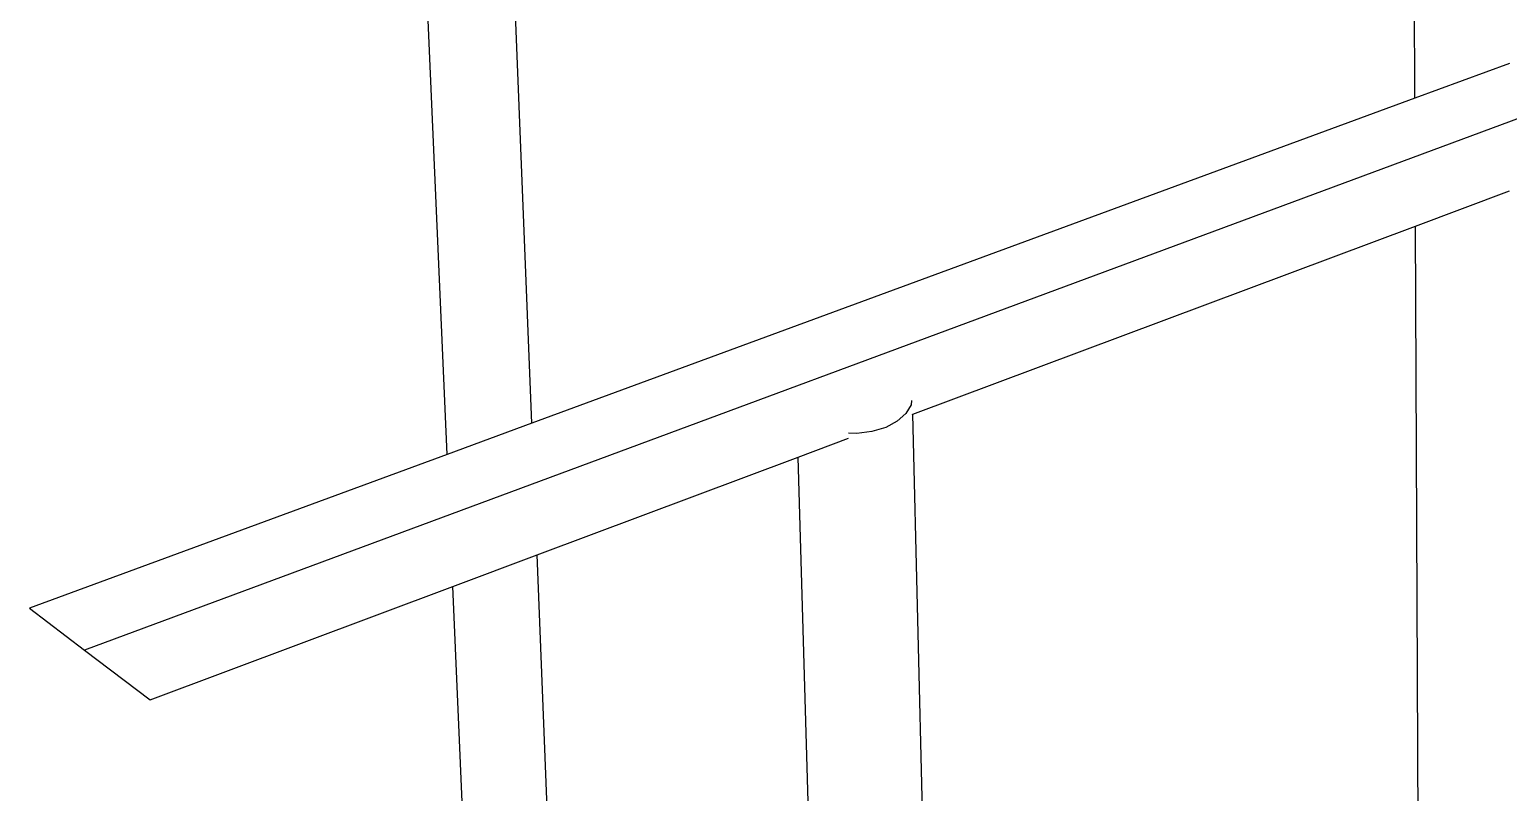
# Model space of a CAD drawing. Header units: inches. Extents: x -1339 to 1886, y -1058 to 789.
# Drawn here: x -298.5 to -3.5, y -344.9 to -192.8 of the extents above; entities that cross this region are included whole.
import ezdxf

# ---------------------------------------------------------------- set-up
doc = ezdxf.new("R2010")
doc.units = ezdxf.units.IN
doc.header["$MEASUREMENT"] = 0

msp = doc.modelspace()

# ---------------------------------------------------------------- linework, layer by layer
for p, q in [((1819.33, 464.57), (-287.57, -316.52)), ((-22.13, -206.46), (-23.08, 6.6)), ((-198.3, -271.26), (-207.14, -51.33)), ((-215.2, -277.47), (-224.83, -56.89)), ((-3.27, -199.52), (-22.13, -206.46)), ((-22.13, -206.46), (-198.3, -271.26)), ((-22.02, -231.93), (-3.25, -224.91)), ((-122.31, -269.46), (-22.02, -231.93)), ((-20.6, -552.87), (-22.02, -231.93)), ((-122.65, -267.55), (-123.67, -269.3)), ((-122.53, -266.7), (-122.65, -267.55)), ((-198.3, -271.26), (-215.2, -277.47)), ((-125.4, -270.84), (-127.71, -272.08)), ((-123.67, -269.3), (-125.4, -270.84)), ((-122.46, -269.51), (-122.31, -269.46)), ((-106.03, -926.61), (-122.31, -269.46)), ((-145.2, -278.02), (-135.1, -274.24)), ((-133.44, -273.3), (-135.13, -273.25)), ((-130.46, -272.92), (-133.44, -273.3)), ((-127.71, -272.08), (-130.46, -272.92)), ((-215.2, -277.47), (-298.5, -308.11)), ((-197.25, -297.5), (-145.2, -278.02)), ((-126.13, -925.74), (-145.2, -278.02)), ((-214.06, -303.79), (-197.25, -297.5)), ((-192.85, -407.03), (-197.25, -297.5)), ((-274.47, -326.39), (-214.06, -303.79)), ((-209.58, -406.33), (-214.06, -303.79)), ((-298.5, -308.11), (-287.57, -316.52)), ((-287.57, -316.52), (-274.47, -326.39))]:
    msp.add_line(p, q)

doc.saveas('drawing.dxf')
